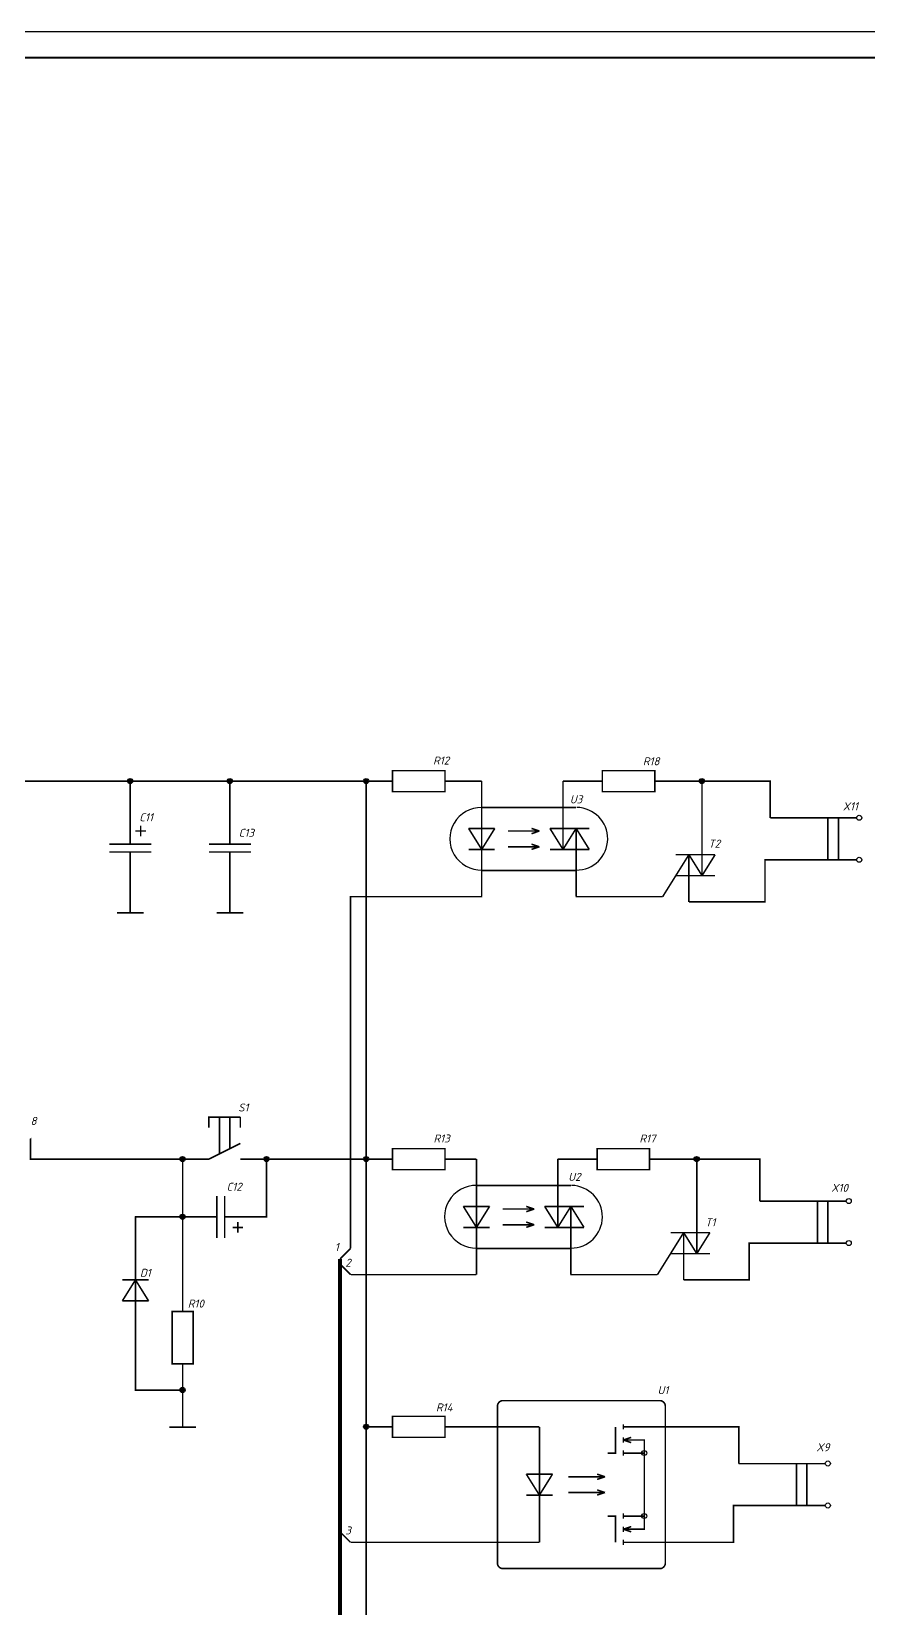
# Model space of a CAD drawing. Header units: millimetres. Extents: x 0 to 9139, y -367 to 2333.
# Drawn here: x 4157.7 to 4317.2, y 1613.6 to 1914 of the extents above; entities that cross this region are included whole.
import ezdxf

# ---------------------------------------------------------------- set-up
doc = ezdxf.new("R2010")
doc.units = ezdxf.units.MM
doc.header["$LTSCALE"] = 0.5
doc.layers.add('KONTUR', color=7, linetype='Continuous')
doc.layers.add('Sheet', color=255, linetype='Continuous')
doc.layers.add('Основная', color=7, linetype='Continuous', lineweight=40)
doc.styles.get("Standard").update_dxf_attribs({"font": 'isocpeui.ttf', "width": 0.9})

msp = doc.modelspace()

# ---------------------------------------------------------------- linework, layer by layer
at = {"layer": 'KONTUR'}
msp.add_line((3768.966253069863, 1913.982360510306), (4609.966253069863, 1913.982360510306), dxfattribs=at)
at = {"layer": 'Sheet'}
for points, const_width in [([(4236.515836741122, 1773.187286942677), (4226.515831341121, 1773.187286942677), (4226.515831341121, 1769.187284782677), (4236.515836741122, 1769.187284782677), (4236.515836741122, 1773.187286942677)], 0.29972), ([(4276.515858341121, 1773.187286942677), (4266.515852941122, 1773.187286942677), (4266.515852941122, 1769.187284782677), (4276.515858341121, 1769.187284782677), (4276.515858341121, 1773.187286942677)], 0.29972), ([(4078.515710781121, 1771.187285862677), (4221.515828641122, 1771.187285862677)], 0.29972), ([(4176.515804341121, 1771.187285862677), (4176.515804341121, 1764.187282082677)], 0.29972), ([(4195.515814601122, 1764.187282082677), (4195.515814601122, 1771.187285862677)], 0.29972), ([(4226.515828801122, 1771.187285862677), (4221.515828641122, 1771.187285862677)], 0.29972), ([(4221.515828641122, 1771.187285862677), (4221.515828641122, 1699.187246982677)], 0.29972), ([(4236.515839281122, 1771.187285862677), (4241.515839441122, 1771.187285862677)], 0.29972), ([(4241.515839441122, 1771.187285862677), (4243.515840521121, 1771.187285862677)], 0.29972), ([(4243.515840521121, 1766.187285702677), (4243.515840521121, 1771.187285862677)], 0.29972), ([(4259.015809521122, 1771.187285862677), (4261.515850241121, 1771.187285862677)], 0.29972), ([(4259.015809521122, 1766.187285702677), (4259.015809521122, 1771.187285862677)], 0.29972), ([(4266.515850401121, 1771.187285862677), (4261.515850241121, 1771.187285862677)], 0.29972), ([(4276.515860881122, 1771.187285862677), (4281.515861041122, 1771.187285862677)], 0.29972), ([(4285.515863201122, 1762.187281002677), (4285.515863201122, 1771.187285862677), (4281.515861041122, 1771.187285862677)], 0.29972), ([(4298.515870221121, 1764.187282082677), (4298.515870221121, 1771.187285862677), (4285.515863201122, 1771.187285862677)], 0.29972), ([(4243.515840521121, 1766.187295862677), (4243.515840521121, 1754.187319862677)], 0.29972), ([(4243.515840521121, 1766.187295862677), (4261.515804521121, 1766.187295862677)], 0.29972), ([(4259.015809521122, 1758.187311862677), (4259.015809521122, 1766.187295862677)], 0.29972), ([(4176.515804341121, 1759.187281922677), (4176.515804341121, 1764.187282082677)], 0.29972), ([(4195.515814601122, 1759.187281922677), (4195.515814601122, 1764.187282082677)], 0.29972), ([(4303.515870381121, 1764.187282082677), (4298.515870221121, 1764.187282082677)], 0.29972), ([(4315.015837221122, 1764.187282082677), (4303.515860221121, 1764.187282082677)], 0.29972), ([(4309.515848221122, 1764.187282082677), (4309.515848221122, 1756.187298082677)], 0.29972), ([(4311.515844221121, 1756.187298082677), (4311.515844221121, 1764.187282082677)], 0.29972), ([(4177.515802341121, 1761.687287082677), (4179.515798341122, 1761.687287082677)], 0.29972), ([(4178.515800341122, 1760.687289082677), (4178.515800341122, 1762.687285082677)], 0.29972), ([(4241.015845521122, 1762.187303862677), (4246.015835521122, 1762.187303862677)], 0.29972), ([(4243.515840521121, 1758.187311862677), (4241.015845521122, 1762.187303862677)], 0.29972), ([(4243.515840521121, 1758.187311862677), (4246.015835521122, 1762.187303862677)], 0.29972), ([(4248.515830521122, 1761.687304862677), (4254.515818521122, 1761.687304862677)], 0.29972), ([(4254.515818521122, 1761.687304862677), (4253.015821521121, 1762.187303862677), (4253.015821521121, 1762.187303862677)], 0.29972), ([(4254.515818521122, 1761.687304862677), (4253.015821521121, 1761.187305862677)], 0.29972), ([(4259.015809521122, 1758.187311862677), (4256.515814521122, 1762.187303862677)], 0.29972), ([(4259.015809521122, 1762.187303862677), (4256.515814521122, 1762.187303862677)], 0.29972), ([(4259.015809521122, 1762.187303862677), (4264.015799521121, 1762.187303862677)], 0.29972), ([(4261.515804521121, 1762.187303862677), (4259.015809521122, 1758.187311862677)], 0.29972), ([(4261.515804521121, 1762.187303862677), (4264.015799521121, 1758.187311862677)], 0.29972), ([(4261.515804521121, 1754.187319862677), (4261.515804521121, 1762.187303862677)], 0.29972), ([(4285.515863201122, 1757.187280842677), (4285.515863201122, 1762.187281002677)], 0.29972), ([(4180.515796341122, 1759.187292082677), (4172.515812341122, 1759.187292082677)], 0.29972), ([(4180.515796341122, 1757.687295082677), (4172.515812341122, 1757.687295082677)], 0.29972), ([(4176.515804341121, 1757.687305242677), (4176.515804341121, 1752.687305082677)], 0.29972), ([(4199.515806601122, 1759.187292082677), (4191.515822601122, 1759.187292082677)], 0.29972), ([(4199.515806601122, 1757.687295082677), (4191.515822601122, 1757.687295082677)], 0.29972), ([(4195.515814601122, 1757.687305242677), (4195.515814601122, 1752.687305082677)], 0.29972), ([(4241.015845521122, 1758.187311862677), (4246.015835521122, 1758.187311862677)], 0.29972), ([(4254.515818521122, 1758.687310862677), (4248.515830521122, 1758.687310862677)], 0.29972), ([(4254.515818521122, 1758.687310862677), (4253.015821521121, 1759.187309862677), (4253.015821521121, 1759.187309862677)], 0.29972), ([(4254.515818521122, 1758.687310862677), (4253.015821521121, 1758.187311862677)], 0.29972), ([(4259.015809521122, 1758.187311862677), (4256.515814521122, 1758.187311862677)], 0.29972), ([(4259.015809521122, 1758.187311862677), (4264.015799521121, 1758.187311862677)], 0.29972), ([(4280.515873201121, 1757.187291002677), (4285.515863201122, 1757.187291002677)], 0.29972), ([(4283.015868201122, 1757.187291002677), (4280.515873201121, 1753.187299002677)], 0.29972), ([(4283.015868201122, 1757.187291002677), (4283.015868201122, 1753.187299002677)], 0.29972), ([(4283.015868201122, 1757.187291002677), (4285.515863201122, 1753.187299002677)], 0.29972), ([(4285.515863201122, 1753.187299002677), (4288.015858201122, 1757.187291002677)], 0.29972), ([(4285.515863201122, 1753.187299002677), (4285.515863201122, 1757.187291002677)], 0.29972), ([(4285.515863201122, 1757.187291002677), (4288.015858201122, 1757.187291002677)], 0.29972), ([(4243.515840521121, 1754.187330022677), (4243.515840521121, 1749.187329862677)], 0.29972), ([(4243.515840521121, 1754.187319862677), (4261.515804521121, 1754.187319862677)], 0.29972), ([(4261.515804521121, 1754.187330022677), (4261.515804521121, 1749.187329862677)], 0.29972), ([(4298.515870221121, 1756.187298082677), (4297.515869681121, 1756.187298082677), (4297.515869681121, 1748.187309002677), (4283.015868201122, 1748.187309002677)], 0.29972), ([(4303.515870381121, 1756.187298082677), (4298.515870221121, 1756.187298082677)], 0.29972), ([(4315.015837221122, 1756.187298082677), (4303.515860221121, 1756.187298082677)], 0.29972), ([(4176.515804341121, 1752.687305082677), (4176.515804341121, 1750.187274522677)], 0.29972), ([(4195.515814601122, 1750.187274522677), (4195.515814601122, 1752.687305082677)], 0.29972), ([(4280.515873201121, 1753.187299002677), (4278.015878201122, 1749.187307002677)], 0.29972), ([(4280.515873201121, 1753.187299002677), (4285.515863201122, 1753.187299002677)], 0.29972), ([(4283.015868201122, 1753.187309162677), (4283.015868201122, 1748.187309002677)], 0.29972), ([(4285.515863201122, 1753.187299002677), (4288.015858201122, 1753.187299002677)], 0.29972), ([(4176.515804341121, 1750.187274522677), (4176.515804341121, 1746.123274522677)], 0.29972), ([(4195.515814601122, 1750.187274522677), (4195.515814601122, 1746.123274522677)], 0.29972), ([(4218.515827021121, 1682.187237802677), (4218.515827021121, 1749.187273982677), (4243.515784641122, 1749.187273982677), (4243.515840521121, 1749.187329862677)], 0.29972), ([(4273.015888201122, 1749.187307002677), (4261.515827381121, 1749.187307002677), (4261.515804521121, 1749.187329862677)], 0.29972), ([(4278.015888361122, 1749.187307002677), (4273.015888201122, 1749.187307002677)], 0.29972), ([(4173.975804341122, 1746.123274522677), (4179.055804341122, 1746.123274522677)], 0.29972), ([(4192.975814601122, 1746.123274522677), (4198.055814601122, 1746.123274522677)], 0.29972), ([(4197.515828381122, 1707.187230982677), (4191.515840381122, 1707.187230982677), (4191.515840381122, 1705.187234982677)], 0.29972), ([(4193.515836381122, 1707.187230982677), (4193.515836381122, 1700.187244982677)], 0.29972), ([(4195.515832381121, 1707.187230982677), (4195.515832381121, 1701.187242982677)], 0.29972), ([(4197.515828381122, 1707.187230982677), (4197.515828381122, 1705.187234982677)], 0.29972), ([(4157.515773761122, 1703.187249142677), (4157.515794081121, 1703.187228822677), (4157.515794081121, 1699.187246982677), (4186.515850381122, 1699.187246982677), (4186.515850381122, 1688.187281682677)], 0.29972), ([(4197.515828381122, 1702.187240982677), (4191.515840381122, 1699.187246982677), (4191.515840381122, 1699.187246982677)], 0.29972), ([(4236.515836741122, 1701.187248062677), (4226.515831341121, 1701.187248062677), (4226.515831341121, 1697.187245902677), (4236.515836741122, 1697.187245902677), (4236.515836741122, 1701.187248062677)], 0.29972), ([(4275.515857801121, 1701.187248062677), (4265.515852401122, 1701.187248062677), (4265.515852401122, 1697.187245902677), (4275.515857801121, 1697.187245902677), (4275.515857801121, 1701.187248062677)], 0.29972), ([(4191.515850541122, 1699.187246982677), (4186.515850381122, 1699.187246982677)], 0.29972), ([(4197.515818221122, 1699.187246982677), (4202.515818381122, 1699.187246982677)], 0.29972), ([(4221.515828641122, 1699.187246982677), (4202.515818381122, 1699.187246982677), (4202.515818381122, 1688.187241042677), (4199.515816761122, 1688.187241042677)], 0.29972), ([(4226.515828801122, 1699.187246982677), (4221.515828641122, 1699.187246982677)], 0.29972), ([(4221.515828641122, 1699.187246982677), (4221.515828641122, 1648.187219442677)], 0.29972), ([(4236.515839281122, 1699.187246982677), (4241.515839441122, 1699.187246982677)], 0.29972), ([(4241.515839441122, 1699.187246982677), (4242.515839981122, 1699.187246982677)], 0.29972), ([(4242.515839981122, 1694.187246822677), (4242.515839981122, 1699.187246982677)], 0.29972), ([(4258.015808981121, 1699.187246982677), (4260.515849701122, 1699.187246982677)], 0.29972), ([(4258.015808981121, 1694.187246822677), (4258.015808981121, 1699.187246982677)], 0.29972), ([(4265.515849861122, 1699.187246982677), (4260.515849701122, 1699.187246982677)], 0.29972), ([(4275.515860341122, 1699.187246982677), (4280.515860501122, 1699.187246982677)], 0.29972), ([(4284.515862661122, 1690.187242122677), (4284.515862661122, 1699.187246982677), (4280.515860501122, 1699.187246982677)], 0.29972), ([(4296.515869141122, 1691.187222342677), (4296.515869141122, 1699.187246982677), (4284.515862661122, 1699.187246982677)], 0.29972), ([(4242.515839981122, 1694.187256982677), (4242.515839981122, 1682.187280982677)], 0.29972), ([(4242.515839981122, 1694.187256982677), (4260.515803981121, 1694.187256982677)], 0.29972), ([(4258.015808981121, 1686.187272982677), (4258.015808981121, 1694.187256982677)], 0.29972), ([(4193.015829761121, 1684.187249042677), (4193.015829761121, 1692.187233042677)], 0.29972), ([(4194.515826761121, 1684.187249042677), (4194.515826761121, 1692.187233042677)], 0.29972), ([(4301.515869301122, 1691.187222342677), (4296.515869141122, 1691.187222342677)], 0.29972), ([(4313.015836141121, 1691.187222342677), (4301.515859141122, 1691.187222342677)], 0.29972), ([(4307.515847141121, 1691.187222342677), (4307.515847141121, 1683.187238342677)], 0.29972), ([(4309.515843141122, 1683.187238342677), (4309.515843141122, 1691.187222342677)], 0.29972), ([(4177.515804881122, 1681.187237262677), (4177.515804881122, 1688.187241042677), (4177.515845521122, 1688.187281682677), (4186.515850381122, 1688.187281682677)], 0.29972), ([(4186.515809741122, 1688.187241042677), (4186.515850381122, 1688.187281682677)], 0.29972), ([(4186.515809741122, 1675.187234022677), (4186.515809741122, 1688.187241042677)], 0.29972), ([(4186.515850381122, 1688.187281682677), (4186.515891021121, 1688.187241042677)], 0.29972), ([(4186.515891021121, 1688.187241042677), (4188.015839761121, 1688.187241042677)], 0.29972), ([(4193.015839921121, 1688.187241042677), (4188.015839761121, 1688.187241042677)], 0.29972), ([(4194.515816601122, 1688.187241042677), (4199.515816761122, 1688.187241042677)], 0.29972), ([(4240.015844981122, 1690.187264982677), (4245.015834981122, 1690.187264982677)], 0.29972), ([(4242.515839981122, 1686.187272982677), (4240.015844981122, 1690.187264982677)], 0.29972), ([(4242.515839981122, 1686.187272982677), (4245.015834981122, 1690.187264982677)], 0.29972), ([(4247.515829981122, 1689.687265982677), (4253.515817981121, 1689.687265982677)], 0.29972), ([(4253.515817981121, 1689.687265982677), (4252.015820981122, 1690.187264982677), (4252.015820981122, 1690.187264982677)], 0.29972), ([(4253.515817981121, 1689.687265982677), (4252.015820981122, 1689.187266982677)], 0.29972), ([(4258.015808981121, 1686.187272982677), (4255.515813981121, 1690.187264982677)], 0.29972), ([(4258.015808981121, 1690.187264982677), (4255.515813981121, 1690.187264982677)], 0.29972), ([(4258.015808981121, 1690.187264982677), (4263.015798981121, 1690.187264982677)], 0.29972), ([(4260.515803981121, 1690.187264982677), (4258.015808981121, 1686.187272982677)], 0.29972), ([(4260.515803981121, 1690.187264982677), (4263.015798981121, 1686.187272982677)], 0.29972), ([(4260.515803981121, 1682.187280982677), (4260.515803981121, 1690.187264982677)], 0.29972), ([(4284.515862661122, 1685.187241962677), (4284.515862661122, 1690.187242122677)], 0.29972), ([(4196.015823761121, 1686.187245042677), (4198.015819761122, 1686.187245042677)], 0.29972), ([(4197.015821761122, 1687.187243042677), (4197.015821761122, 1685.187247042677)], 0.29972), ([(4240.015844981122, 1686.187272982677), (4245.015834981122, 1686.187272982677)], 0.29972), ([(4253.515817981121, 1686.687271982677), (4247.515829981122, 1686.687271982677)], 0.29972), ([(4253.515817981121, 1686.687271982677), (4252.015820981122, 1687.187270982677), (4252.015820981122, 1687.187270982677)], 0.29972), ([(4253.515817981121, 1686.687271982677), (4252.015820981122, 1686.187272982677)], 0.29972), ([(4258.015808981121, 1686.187272982677), (4255.515813981121, 1686.187272982677)], 0.29972), ([(4258.015808981121, 1686.187272982677), (4263.015798981121, 1686.187272982677)], 0.29972), ([(4279.515872661122, 1685.187252122677), (4284.515862661122, 1685.187252122677)], 0.29972), ([(4282.015867661122, 1685.187252122677), (4279.515872661122, 1681.187260122677)], 0.29972), ([(4282.015867661122, 1685.187252122677), (4282.015867661122, 1681.187260122677)], 0.29972), ([(4282.015867661122, 1685.187252122677), (4284.515862661122, 1681.187260122677)], 0.29972), ([(4284.515862661122, 1681.187260122677), (4287.015857661121, 1685.187252122677)], 0.29972), ([(4284.515862661122, 1681.187260122677), (4284.515862661122, 1685.187252122677)], 0.29972), ([(4284.515862661122, 1685.187252122677), (4287.015857661121, 1685.187252122677)], 0.29972), ([(4218.515827021121, 1682.187237802677), (4216.515825941122, 1680.187236722677)], 0.29972), ([(4242.515839981122, 1682.187291142677), (4242.515839981122, 1677.187290982677)], 0.29972), ([(4242.515839981122, 1682.187280982677), (4260.515803981121, 1682.187280982677)], 0.29972), ([(4260.515803981121, 1682.187291142677), (4260.515803981121, 1677.187290982677)], 0.29972), ([(4296.515869141122, 1683.187238342677), (4294.515868061122, 1683.187238342677), (4294.515868061122, 1676.187270122677), (4282.015867661122, 1676.187270122677)], 0.29972), ([(4301.515869301122, 1683.187238342677), (4296.515869141122, 1683.187238342677)], 0.29972), ([(4313.015836141121, 1683.187238342677), (4301.515859141122, 1683.187238342677)], 0.29972), ([(4177.515804881122, 1676.187237102677), (4177.515804881122, 1681.187237262677)], 0.29972), ([(4216.515825941122, 1428.187100642677), (4216.515825941122, 1680.187236722677)], 0.7493), ([(4216.515825941122, 1679.187236182677), (4218.515827021121, 1677.187235102677)], 0.29972), ([(4279.515872661122, 1681.187260122677), (4277.015877661122, 1677.187268122677)], 0.29972), ([(4279.515872661122, 1681.187260122677), (4284.515862661122, 1681.187260122677)], 0.29972), ([(4282.015867661122, 1681.187270282677), (4282.015867661122, 1676.187270122677)], 0.29972), ([(4284.515862661122, 1681.187260122677), (4287.015857661121, 1681.187260122677)], 0.29972), ([(4175.015809881122, 1676.187247262677), (4180.015799881122, 1676.187247262677)], 0.29972), ([(4177.515804881122, 1676.187247262677), (4175.015809881122, 1672.187255262677), (4175.015809881122, 1672.187255262677)], 0.29972), ([(4177.515804881122, 1672.187255262677), (4177.515804881122, 1676.187247262677)], 0.29972), ([(4180.015799881122, 1672.187255262677), (4177.515804881122, 1676.187247262677)], 0.29972), ([(4218.515827021121, 1677.187235102677), (4218.515882901122, 1677.187290982677), (4242.515839981122, 1677.187290982677)], 0.29972), ([(4272.015887661122, 1677.187268122677), (4260.515826841121, 1677.187268122677), (4260.515803981121, 1677.187290982677)], 0.29972), ([(4277.015887821121, 1677.187268122677), (4272.015887661122, 1677.187268122677)], 0.29972), ([(4186.515809741122, 1670.187233862677), (4186.515809741122, 1675.187234022677)], 0.29972), ([(4175.015809881122, 1672.187255262677), (4180.015799881122, 1672.187255262677)], 0.29972), ([(4177.515804881122, 1672.187265422677), (4177.515804881122, 1667.187265262677)], 0.29972), ([(4184.515808661122, 1670.187231322677), (4184.515808661122, 1660.187225922677), (4188.515810821122, 1660.187225922677), (4188.515810821122, 1670.187231322677), (4184.515808661122, 1670.187231322677)], 0.29972), ([(4186.515809741122, 1655.187223222677), (4177.515804881122, 1655.187223222677), (4177.515804881122, 1667.187265262677)], 0.29972), ([(4186.515809741122, 1660.187223382677), (4186.515809741122, 1655.187223222677)], 0.29972), ([(4186.515809741122, 1655.187223222677), (4186.515809741122, 1652.187221602677)], 0.29972), ([(4186.515809741122, 1652.187221602677), (4186.515809741122, 1648.123221602677)], 0.29972), ([(4246.515829441121, 1652.187211442677), (4246.517279781121, 1652.234071902677), (4246.521567301122, 1652.280838382677), (4246.528600561121, 1652.327424522677), (4246.538290661121, 1652.373733802677), (4246.550543621122, 1652.419679862677), (4246.565268001122, 1652.465166182677), (4246.582372361121, 1652.510101322677), (4246.601767801121, 1652.554398922677), (4246.623357801122, 1652.597962462677), (4246.647056001122, 1652.640700502677), (4246.672765881121, 1652.682526682677), (4246.700398541121, 1652.723341942677), (4246.729865081122, 1652.763062462677), (4246.761068981122, 1652.801589182677), (4246.793921341122, 1652.838835742677), (4246.828328181122, 1652.874710702677), (4246.864203141122, 1652.909117542677), (4246.901449701121, 1652.941969902677), (4246.939976421121, 1652.973173802677), (4246.979696941122, 1653.002640342677), (4247.020512201121, 1653.030273002677), (4247.062338381122, 1653.055982882677), (4247.105076421121, 1653.079681082677), (4247.148639961122, 1653.101271082677), (4247.192937561122, 1653.120666522677), (4247.237872701122, 1653.137770882677), (4247.283359021121, 1653.152495262677), (4247.329305081122, 1653.164748222677), (4247.375614361122, 1653.174438322677), (4247.422200501122, 1653.181471582677), (4247.468966981121, 1653.185759102677), (4247.515827441121, 1653.187209442677)], 0.29972), ([(4246.515829441121, 1622.187271442677), (4246.515829441121, 1652.187211442677)], 0.29972), ([(4247.515827441121, 1653.187209442677), (4277.515767441122, 1653.187209442677)], 0.29972), ([(4277.515767441122, 1653.187209442677), (4277.562627901121, 1653.185759102677), (4277.609394381121, 1653.181471582677), (4277.655980521122, 1653.174438322677), (4277.702289801122, 1653.164748222677), (4277.748235861121, 1653.152495262677), (4277.793722181122, 1653.137770882677), (4277.838657321122, 1653.120666522677), (4277.882954921121, 1653.101271082677), (4277.926518461121, 1653.079681082677), (4277.969256501122, 1653.055982882677), (4278.011082681121, 1653.030273002677), (4278.051897941122, 1653.002640342677), (4278.091618461121, 1652.973173802677), (4278.130145181121, 1652.941969902677), (4278.167391741122, 1652.909117542677), (4278.203266701122, 1652.874710702677), (4278.237673541122, 1652.838835742677), (4278.270525901122, 1652.801589182677), (4278.301729801122, 1652.763062462677), (4278.331196341122, 1652.723341942677), (4278.358829001121, 1652.682526682677), (4278.384538881121, 1652.640700502677), (4278.408237081121, 1652.597962462677), (4278.429827081121, 1652.554398922677), (4278.449222521122, 1652.510101322677), (4278.466326881122, 1652.465166182677), (4278.481051261122, 1652.419679862677), (4278.493304221121, 1652.373733802677), (4278.502994321121, 1652.327424522677), (4278.510027581122, 1652.280838382677), (4278.514315101122, 1652.234071902677), (4278.515765441121, 1652.187211442677)], 0.29972), ([(4278.515765441121, 1622.187271442677), (4278.515765441121, 1652.187211442677)], 0.29972), ([(4236.515836741122, 1650.187220522677), (4226.515831341121, 1650.187220522677), (4226.515831341121, 1646.187218362677), (4236.515836741122, 1646.187218362677), (4236.515836741122, 1650.187220522677)], 0.29972), ([(4183.975809741121, 1648.123221602677), (4189.055809741121, 1648.123221602677)], 0.29972), ([(4226.515828801122, 1648.187219442677), (4221.515828641122, 1648.187219442677)], 0.29972), ([(4221.515828641122, 1648.187219442677), (4221.515828641122, 1600.187193522677)], 0.29972), ([(4236.515839281122, 1648.187219442677), (4241.515839441122, 1648.187219442677)], 0.29972), ([(4246.515839601121, 1648.187219442677), (4241.515839441122, 1648.187219442677)], 0.29972), ([(4246.515829441121, 1648.187219442677), (4254.515813441121, 1648.187219442677)], 0.29972), ([(4254.515813441121, 1648.187219442677), (4254.515813441121, 1626.187263442677)], 0.29972), ([(4269.015784441121, 1648.187219442677), (4269.015784441121, 1643.187229442677), (4267.515787441122, 1643.187229442677)], 0.29972), ([(4270.515781441121, 1648.687218442677), (4270.515781441121, 1647.687220442677)], 0.29972), ([(4270.515781441121, 1648.187219442677), (4278.515765441121, 1648.187219442677)], 0.29972), ([(4270.515781441121, 1646.187223442677), (4270.515781441121, 1645.187225442677)], 0.29972), ([(4270.515781441121, 1645.687224442677), (4272.015778441122, 1646.187223442677)], 0.29972), ([(4278.515755281122, 1648.187219442677), (4283.515755441122, 1648.187219442677)], 0.29972), ([(4292.515866981122, 1641.187215662677), (4292.515866981122, 1648.187219442677), (4283.515755441122, 1648.187219442677)], 0.29972), ([(4274.515773441121, 1643.187229442677), (4274.515773441121, 1645.687224442677), (4270.515781441121, 1645.687224442677)], 0.29972), ([(4270.515781441121, 1645.687224442677), (4272.015778441122, 1645.187225442677)], 0.29972), ([(4270.515781441121, 1643.687228442677), (4270.515781441121, 1642.687230442677)], 0.29972), ([(4270.515781441121, 1643.187229442677), (4274.515773441121, 1643.187229442677), (4274.515773441121, 1631.187253442677), (4270.515781441121, 1631.187253442677)], 0.29972), ([(4297.515867141122, 1641.187215662677), (4292.515866981122, 1641.187215662677)], 0.29972), ([(4309.015833981121, 1641.187215662677), (4297.515856981121, 1641.187215662677)], 0.29972), ([(4303.515844981122, 1641.187215662677), (4303.515844981122, 1633.187231662677)], 0.29972), ([(4305.515840981121, 1633.187231662677), (4305.515840981121, 1641.187215662677)], 0.29972), ([(4252.015818441121, 1639.187237442677), (4257.015808441121, 1639.187237442677)], 0.29972), ([(4254.515813441121, 1635.187245442677), (4252.015818441121, 1639.187237442677), (4252.015818441121, 1639.187237442677)], 0.29972), ([(4254.515813441121, 1635.187245442677), (4257.015808441121, 1639.187237442677), (4257.015808441121, 1639.187237442677)], 0.29972), ([(4260.015802441121, 1638.687238442677), (4267.015788441122, 1638.687238442677)], 0.29972), ([(4267.015788441122, 1638.687238442677), (4265.515791441121, 1639.187237442677), (4265.515791441121, 1639.187237442677)], 0.29972), ([(4267.015788441122, 1638.687238442677), (4265.515791441121, 1638.187239442677)], 0.29972), ([(4252.015818441121, 1635.187245442677), (4257.015808441121, 1635.187245442677)], 0.29972), ([(4267.015788441122, 1635.687244442677), (4260.015802441121, 1635.687244442677)], 0.29972), ([(4267.015788441122, 1635.687244442677), (4265.515791441121, 1636.187243442677), (4265.515791441121, 1636.187243442677)], 0.29972), ([(4267.015788441122, 1635.687244442677), (4265.515791441121, 1635.187245442677)], 0.29972), ([(4269.015784441121, 1626.187263442677), (4269.015784441121, 1631.187253442677), (4267.515787441122, 1631.187253442677)], 0.29972), ([(4270.515781441121, 1630.687254442677), (4270.515781441121, 1631.687252442677)], 0.29972), ([(4274.515773441121, 1631.187253442677), (4274.515773441121, 1628.687258442677), (4270.515781441121, 1628.687258442677)], 0.29972), ([(4292.515866981122, 1633.187231662677), (4291.515866441121, 1633.187231662677), (4291.515866441121, 1626.187263442677), (4283.515755441122, 1626.187263442677)], 0.29972), ([(4297.515867141122, 1633.187231662677), (4292.515866981122, 1633.187231662677)], 0.29972), ([(4309.015833981121, 1633.187231662677), (4297.515856981121, 1633.187231662677)], 0.29972), ([(4216.515825941122, 1628.187208642677), (4218.515827021121, 1626.187207562677)], 0.29972), ([(4270.515781441121, 1628.187259442677), (4270.515781441121, 1629.187257442677)], 0.29972), ([(4270.515781441121, 1628.687258442677), (4272.015778441122, 1629.187257442677)], 0.29972), ([(4270.515781441121, 1628.687258442677), (4272.015778441122, 1628.187259442677)], 0.29972), ([(4241.515839441122, 1626.187263442677), (4218.515882901122, 1626.187263442677), (4218.515827021121, 1626.187207562677)], 0.29972), ([(4246.515839601121, 1626.187263442677), (4241.515839441122, 1626.187263442677)], 0.29972), ([(4246.515829441121, 1626.187263442677), (4254.515813441121, 1626.187263442677)], 0.29972), ([(4270.515781441121, 1625.687264442677), (4270.515781441121, 1626.687262442677)], 0.29972), ([(4270.515781441121, 1626.187263442677), (4278.515765441121, 1626.187263442677)], 0.29972), ([(4278.515755281122, 1626.187263442677), (4283.515755441122, 1626.187263442677)], 0.29972), ([(4247.515827441121, 1621.187273442677), (4247.468966981121, 1621.188723782677), (4247.422200501122, 1621.193011302677), (4247.375614361122, 1621.200044562677), (4247.329305081122, 1621.209734662677), (4247.283359021121, 1621.221987622677), (4247.237872701122, 1621.236712002677), (4247.192937561122, 1621.253816362677), (4247.148639961122, 1621.273211802677), (4247.105076421121, 1621.294801802677), (4247.062338381122, 1621.318500002677), (4247.020512201121, 1621.344209882677), (4246.979696941122, 1621.371842542677), (4246.939976421121, 1621.401309082677), (4246.901449701121, 1621.432512982677), (4246.864203141122, 1621.465365342677), (4246.828328181122, 1621.499772182677), (4246.793921341122, 1621.535647142677), (4246.761068981122, 1621.572893702677), (4246.729865081122, 1621.611420422677), (4246.700398541121, 1621.651140942677), (4246.672765881121, 1621.691956202677), (4246.647056001122, 1621.733782382677), (4246.623357801122, 1621.776520422677), (4246.601767801121, 1621.820083962677), (4246.582372361121, 1621.864381562677), (4246.565268001122, 1621.909316702677), (4246.550543621122, 1621.954803022677), (4246.538290661121, 1622.000749082677), (4246.528600561121, 1622.047058362677), (4246.521567301122, 1622.093644502677), (4246.517279781121, 1622.140410982677), (4246.515829441121, 1622.187271442677)], 0.29972), ([(4278.515765441121, 1622.187271442677), (4278.514315101122, 1622.140410982677), (4278.510027581122, 1622.093644502677), (4278.502994321121, 1622.047058362677), (4278.493304221121, 1622.000749082677), (4278.481051261122, 1621.954803022677), (4278.466326881122, 1621.909316702677), (4278.449222521122, 1621.864381562677), (4278.429827081121, 1621.820083962677), (4278.408237081121, 1621.776520422677), (4278.384538881121, 1621.733782382677), (4278.358829001121, 1621.691956202677), (4278.331196341122, 1621.651140942677), (4278.301729801122, 1621.611420422677), (4278.270525901122, 1621.572893702677), (4278.237673541122, 1621.535647142677), (4278.203266701122, 1621.499772182677), (4278.167391741122, 1621.465365342677), (4278.130145181121, 1621.432512982677), (4278.091618461121, 1621.401309082677), (4278.051897941122, 1621.371842542677), (4278.011082681121, 1621.344209882677), (4277.969256501122, 1621.318500002677), (4277.926518461121, 1621.294801802677), (4277.882954921121, 1621.273211802677), (4277.838657321122, 1621.253816362677), (4277.793722181122, 1621.236712002677), (4277.748235861121, 1621.221987622677), (4277.702289801122, 1621.209734662677), (4277.655980521122, 1621.200044562677), (4277.609394381121, 1621.193011302677), (4277.562627901121, 1621.188723782677), (4277.515767441122, 1621.187273442677)], 0.29972), ([(4247.515827441121, 1621.187273442677), (4277.515767441122, 1621.187273442677)], 0.29972)]:
    msp.add_lwpolyline(points, dxfattribs=dict(at, const_width=const_width))
at = {"layer": 'Sheet', "const_width": 0.508}
for points in [[(4176.261804341122, 1771.187285862677, 1), (4176.769804341122, 1771.187285862677, 1)], [(4195.261814601122, 1771.187285862677, 1), (4195.769814601122, 1771.187285862677, 1)], [(4221.261828641122, 1771.187285862677, 1), (4221.769828641121, 1771.187285862677, 1)], [(4285.261863201122, 1771.187285862677, 1), (4285.769863201122, 1771.187285862677, 1)], [(4186.261850381122, 1699.187246982677, 1), (4186.769850381122, 1699.187246982677, 1)], [(4202.261818381122, 1699.187246982677, 1), (4202.769818381122, 1699.187246982677, 1)], [(4221.261828641122, 1699.187246982677, 1), (4221.769828641121, 1699.187246982677, 1)], [(4284.261862661122, 1699.187246982677, 1), (4284.769862661122, 1699.187246982677, 1)], [(4186.261809741121, 1688.187241042677, 1), (4186.769809741121, 1688.187241042677, 1)], [(4186.261850381122, 1688.187281682677, 1), (4186.769850381122, 1688.187281682677, 1)], [(4186.261809741121, 1655.187223222677, 1), (4186.769809741121, 1655.187223222677, 1)], [(4221.261828641122, 1648.187219442677, 1), (4221.769828641121, 1648.187219442677, 1)]]:
    msp.add_lwpolyline(points, format="xyb", close=True, dxfattribs=at)
at = {"layer": 'Sheet'}
for centre, major_axis, ratio in [((4176.494039081122, 1771.208291662677), (0, 0.48697896), 0.9999791366756379), ((4176.494039081122, 1771.208291662677), (0, 0.48697896), 0.9999791366756379), ((4195.493482921122, 1771.208291662677), (0, 0.48697896), 0.9999791366756379), ((4195.493482921122, 1771.208291662677), (0, 0.48697896), 0.9999791366756379), ((4221.495686441122, 1771.208291662677), (0, 0.48697896), 0.9999791366756379), ((4221.495686441122, 1771.208291662677), (0, 0.48697896), 0.9999791366756379), ((4221.495686441122, 1771.208291662677), (0, 0.48697896), 0.9999791366756379), ((4221.495686441122, 1771.208291662677), (0, 0.48697896), 0.9999791366756379), ((4221.495686441122, 1771.208291662677), (0, 0.48697896), 0.9999791366756379), ((4221.495686441122, 1771.208291662677), (0, 0.48697896), 0.9999791366756379), ((4221.495686441122, 1771.208291662677), (0, 0.48697896), 0.9999791366756379), ((4285.494136041121, 1771.208291662677), (0, 0.48697896), 0.9999791366756379), ((4285.494136041121, 1771.208291662677), (0, 0.48697896), 0.9999791366756379), ((4285.494136041121, 1771.208291662677), (0, 0.48697896), 0.9999791366756379), ((4285.494136041121, 1771.208291662677), (0, 0.48697896), 0.9999791366756379), ((4315.495254601122, 1764.207965302677), (0, 0.47903892), 0.9999681863010212), ((4315.495254601122, 1756.208545182677), (0.47902368, 0), 0.9972745397471791), ((4186.495278921122, 1699.209517702677), (0, 0.48697896), 0.9999374100269137), ((4186.495278921122, 1699.209517702677), (0, 0.48697896), 0.9999374100269137), ((4186.495278921122, 1699.209517702677), (0, 0.48697896), 0.9999374100269137), ((4186.495278921122, 1699.209517702677), (0, 0.48697896), 0.9999374100269137), ((4186.495278921122, 1699.209517702677), (0, 0.48697896), 0.9999374100269137), ((4202.493560361121, 1699.209517702677), (0, 0.48697896), 0.9999791366756379), ((4202.493560361121, 1699.209517702677), (0, 0.48697896), 0.9999791366756379), ((4202.493560361121, 1699.209517702677), (0, 0.48697896), 0.9999791366756379), ((4202.493560361121, 1699.209517702677), (0, 0.48697896), 0.9999791366756379), ((4202.493560361121, 1699.209517702677), (0, 0.48697896), 0.9999791366756379), ((4221.495686441122, 1699.209517702677), (0, 0.48697896), 0.9999791366756379), ((4221.495686441122, 1699.209517702677), (0, 0.48697896), 0.9999791366756379), ((4221.495686441122, 1699.209517702677), (0, 0.48697896), 0.9999791366756379), ((4221.495686441122, 1699.209517702677), (0, 0.48697896), 0.9999791366756379), ((4221.495686441122, 1699.209517702677), (0, 0.48697896), 0.9999791366756379), ((4221.495686441122, 1699.209517702677), (0, 0.48697896), 0.9999791366756379), ((4221.495686441122, 1699.209517702677), (0, 0.48697896), 0.9999791366756379), ((4221.495686441122, 1699.209517702677), (0, 0.48697896), 0.9999791366756379), ((4221.495686441122, 1699.209517702677), (0, 0.48697896), 0.9999791366756379), ((4284.493762121121, 1699.209517702677), (0, 0.48697896), 0.9999374100269137), ((4284.493762121121, 1699.209517702677), (0, 0.48697896), 0.9999374100269137), ((4284.493762121121, 1699.209517702677), (0, 0.48697896), 0.9999374100269137), ((4284.493762121121, 1699.209517702677), (0, 0.48697896), 0.9999374100269137), ((4313.494466121121, 1691.208766622677), (0, 0.47903892), 0.9999681863010212), ((4186.495278921122, 1688.207497542677), (0, 0.48697896), 0.9999374100269137), ((4186.495278921122, 1688.207497542677), (0, 0.48697896), 0.9999374100269137), ((4186.495278921122, 1688.207497542677), (0, 0.48697896), 0.9999374100269137), ((4186.495278921122, 1688.207497542677), (0, 0.48697896), 0.9999374100269137), ((4186.495278921122, 1688.207497542677), (0, 0.48697896), 0.9999374100269137), ((4186.495278921122, 1688.207497542677), (0, 0.48697896), 0.9999374100269137), ((4186.495278921122, 1688.207497542677), (0, 0.48697896), 0.9999374100269137), ((4186.495278921122, 1688.207497542677), (0, 0.48697896), 0.9999374100269137), ((4186.495278921122, 1688.207497542677), (0, 0.48697896), 0.9999374100269137), ((4186.495278921122, 1688.207497542677), (0, 0.48697896), 0.9999374100269137), ((4186.495278921122, 1688.207497542677), (0, 0.48697896), 0.9999374100269137), ((4186.495278921122, 1688.207497542677), (0, 0.48697896), 0.9999374100269137), ((4313.494466121121, 1683.208020622677), (0, 0.47903892), 0.9999681863010212), ((4186.495278921122, 1655.209387262677), (0, 0.48697388), 0.9999478411449911), ((4186.495278921122, 1655.209387262677), (0, 0.48697388), 0.9999478411449911), ((4186.495278921122, 1655.209387262677), (0, 0.48697388), 0.9999478411449911), ((4186.495278921122, 1655.209387262677), (0, 0.48697388), 0.9999478411449911), ((4186.495278921122, 1655.209387262677), (0, 0.48697388), 0.9999478411449911), ((4186.495278921122, 1655.209387262677), (0, 0.48697388), 0.9999478411449911), ((4186.495278921122, 1655.209387262677), (0, 0.48697388), 0.9999478411449911), ((4221.495686441122, 1648.209071062677), (0, 0.48697896), 0.9999791366756379), ((4221.495686441122, 1648.209071062677), (0, 0.48697896), 0.9999791366756379), ((4221.495686441122, 1648.209071062677), (0, 0.48697896), 0.9999791366756379), ((4221.495686441122, 1648.209071062677), (0, 0.48697896), 0.9999791366756379), ((4221.495686441122, 1648.209071062677), (0, 0.48697896), 0.9999791366756379), ((4221.495686441122, 1648.209071062677), (0, 0.48697896), 0.9999791366756379), ((4221.495686441122, 1648.209071062677), (0, 0.48697896), 0.9999791366756379), ((4274.495143561122, 1643.208258102677), (0.47902368, 0), 0.9972639348434716), ((4309.495571401121, 1641.208739622677), (0, 0.479044), 0.9999575821845175), ((4274.495143561122, 1631.208464982677), (0.47902368, 0), 0.9972639348434716), ((4309.495571401121, 1633.207993622677), (0, 0.47903384), 0.9999787906424314)]:
    msp.add_ellipse(centre, major_axis=major_axis, ratio=ratio, dxfattribs=at)
for centre, major_axis, ratio, start_param, end_param in [((4243.494992201122, 1760.207594842677), (6.056579199999999, 0), 0.9869267093873717, 1.562065697176539, 4.729815558730621), ((4261.495382921122, 1760.208918182677), (6.03674688, 0), 0.9899498121743345, 4.715747802888465, 7.831281951973168), ((4242.494597961122, 1688.208818342677), (6.056579199999999, 0), 0.9869271287660204, 1.561998844774578, 4.729876442338695), ((4260.494988681122, 1688.207497542677), (6.03674688, 0), 0.9899506536871725, 4.715813344846403, 7.831221994123774)]:
    msp.add_ellipse(centre, major_axis=major_axis, ratio=ratio, start_param=start_param, end_param=end_param, dxfattribs=at)
at = {"layer": 'Основная'}
msp.add_line((4604.966253069863, 1908.982360510306), (3788.966253069863, 1908.982360510306), dxfattribs=at)

# ---------------------------------------------------------------- texts
at = {"layer": 'Sheet'}
for s, p in [('R12', (4234.248720927228, 1774.35698449562)), ('R18', (4274.236004420734, 1774.209056085843)), ('U3', (4260.314506020025, 1766.960563351347)), ('X11', (4312.346211676008, 1765.627236191536)), ('C11', (4178.237713872802, 1763.54637712867)), ('C13', (4197.194648310139, 1760.587807698437)), ('T2', (4286.724728904667, 1758.526672131677)), ('S1', (4197.099689691433, 1708.256930702378)), ('8', (4157.515794081121, 1705.696009682677)), ('R13', (4234.332475562933, 1702.355718925274)), ('R17', (4273.584638663458, 1702.355718925274)), ('C12', (4194.87817418051, 1693.168233311644)), ('U2', (4260.00309280188, 1695.051101931333)), ('X10', (4310.150343191423, 1692.9640688158)), ('T1', (4286.121453739419, 1686.404821483541)), ('1', (4215.515825401122, 1681.695996722677)), ('2', (4217.515826481122, 1678.695995102677)), ('D1', (4178.358984124739, 1676.770911940281)), ('R10', (4187.490253501652, 1670.903504992324)), ('U1', (4277.029764438346, 1654.418410749121)), ('R14', (4234.792645681373, 1651.138787405455)), ('X9', (4307.32705992437, 1643.536023095958)), ('3', (4217.515826481122, 1627.695967562677))]:
    msp.add_text(s, height=1.524, dxfattribs=at).set_placement(p)

doc.saveas('drawing.dxf')
